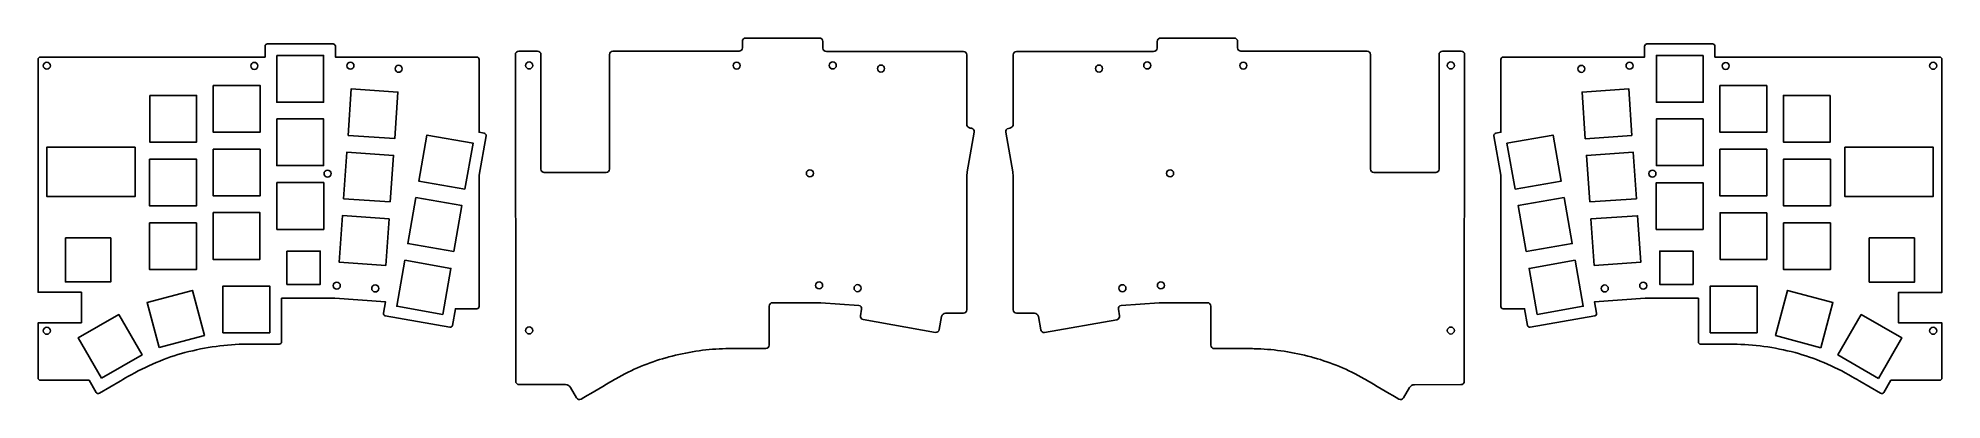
# Model space of a CAD drawing. Header units: millimetres. Extents: x 5 to 575, y 6 to 115.
import ezdxf

# ---------------------------------------------------------------- set-up
doc = ezdxf.new("R2010")
doc.units = ezdxf.units.MM
doc.layers.get('0').update_dxf_attribs({"linetype": 'CONTINUOUS'})

msp = doc.modelspace()

# ---------------------------------------------------------------- linework, layer by layer
at = {"color": 7}
for points in [[(215.701023, 113.931565), (215.700583, 113.931327)], [(215.700583, 113.931327), (215.700583, 111.984057)], [(238.726453, 114.930932), (216.701023, 114.931537)], [(239.802663, 111.883932), (239.751463, 113.931218)], [(339.765337, 111.875249), (339.816537, 113.922535)], [(340.841547, 114.922249), (362.866977, 114.922854)], [(363.866977, 113.922882), (363.867417, 113.922644)], [(363.867417, 113.922644), (363.867417, 111.975374)], [(5.015865, 108.518392), (5.016532, 38.723622), (17.999127, 38.724622), (17.999386, 29.578122), (5.017788, 29.567622), (5.015888, 13.0859)], [(72.922377, 112.465793), (72.922377, 109.216862), (5.714335, 109.216862)], [(93.244949, 113.164263), (73.620847, 113.164263)], [(136.246524, 109.216862), (93.943419, 109.216862), (93.943419, 112.465793)], [(138.451274, 86.432022), (136.944984, 86.696592), (136.944984, 108.518392)], [(147.795403, 109.979457), (147.900493, 12.059759)], [(154.453123, 110.979847), (148.794333, 110.979515)], [(155.453123, 75.648976), (155.453123, 109.979906)], [(175.938453, 109.981056), (175.938453, 75.648976)], [(214.700583, 110.983981), (176.938453, 110.981131)], [(281.827673, 110.880342), (240.827673, 110.884152)], [(282.827673, 89.120489), (282.827673, 109.880249)], [(296.740327, 89.111806), (296.740327, 109.871566)], [(297.740327, 110.871659), (338.740327, 110.875469)], [(364.867417, 110.975298), (402.629547, 110.972448)], [(403.629547, 109.972373), (403.629547, 75.640293)], [(424.114877, 75.640293), (424.114877, 109.971223)], [(425.114877, 110.971164), (430.773667, 110.970832)], [(431.772597, 109.970774), (431.667507, 12.051076)], [(441.116726, 86.423339), (442.623016, 86.687909), (442.623016, 108.509709)], [(443.321476, 109.208179), (485.624581, 109.208179), (485.624581, 112.45711)], [(486.323051, 113.15558), (505.947153, 113.15558)], [(506.645623, 112.45711), (506.645623, 109.208179), (573.853665, 109.208179)], [(574.552135, 108.509709), (574.551468, 38.714939), (561.568873, 38.715939), (561.568614, 29.569439), (574.550212, 29.558939), (574.552112, 13.077217)], [(136.945004, 34.498522), (136.945004, 73.852562), (139.019234, 85.620672)], [(283.000923, 74.876844), (285.082153, 86.70787)], [(284.270583, 87.866263), (283.812503, 87.946973)], [(296.567077, 74.868161), (294.485847, 86.699187)], [(295.297417, 87.85758), (295.755497, 87.93829)], [(442.622996, 34.489839), (442.622996, 73.843879), (440.548766, 85.611989)], [(174.938453, 74.648976), (156.453113, 74.648976)], [(404.629547, 74.640293), (423.114887, 74.640293)], [(282.827673, 33.474137), (282.827673, 72.891967)], [(296.740327, 33.465454), (296.740327, 72.883284)], [(77.857527, 23.883902), (77.857527, 36.939622), (93.837609, 36.939622), (108.928724, 35.881342), (108.325494, 32.452502)], [(223.743073, 22.854809), (223.740073, 34.604809)], [(224.739783, 35.604809), (237.171423, 35.604809)], [(239.168973, 35.534909), (250.552773, 34.737213)], [(340.399027, 35.526226), (329.015227, 34.72853)], [(354.828217, 35.596126), (342.396577, 35.596126)], [(355.824927, 22.846126), (355.827927, 34.596126)], [(501.710473, 23.875219), (501.710473, 36.930939), (485.730391, 36.930939), (470.639276, 35.872659), (471.242506, 32.443819)], [(108.893444, 31.641152), (128.161244, 28.244062)], [(128.972604, 28.812012), (129.850974, 33.800052), (136.246534, 33.800052)], [(251.380423, 33.681851), (251.036643, 31.687931)], [(251.851573, 30.528979), (273.463933, 26.721663)], [(274.622273, 27.533004), (275.318233, 31.483268)], [(276.491743, 32.468919), (281.827673, 32.473319)], [(303.076257, 32.460236), (297.740327, 32.464636)], [(304.945727, 27.524321), (304.249767, 31.474585)], [(327.716427, 30.520296), (306.104067, 26.71298)], [(328.187577, 33.673168), (328.531357, 31.679248)], [(450.595396, 28.803329), (449.717026, 33.791369), (443.321466, 33.791369)], [(470.674556, 31.632469), (451.406756, 28.235379)], [(67.348787, 23.185442), (77.159057, 23.185442)], [(512.219213, 23.176759), (502.408943, 23.176759)], [(5.714358, 12.38743), (20.286917, 12.38743), (22.399957, 8.72224)], [(23.359467, 8.46826), (29.575117, 12.08053)], [(556.208533, 8.459577), (549.992883, 12.071847)], [(573.853642, 12.378747), (559.281083, 12.378747), (557.168043, 8.713557)], [(148.901573, 11.059379), (162.805863, 11.054379)], [(164.308823, 10.189689), (166.105643, 7.101909)], [(415.259177, 10.181006), (413.462357, 7.093226)], [(430.666427, 11.050696), (416.762137, 11.045696)]]:
    msp.add_lwpolyline(points, dxfattribs=at)
for points in [[(76.425297, 109.700142), (90.426389, 109.700142), (90.426389, 95.699052), (76.425297, 95.699052)], [(503.142703, 109.691459), (489.141611, 109.691459), (489.141611, 95.690369), (503.142703, 95.690369)], [(7.633579, 107.671085)], [(69.698524, 107.632285)], [(98.459044, 107.675085)], [(112.872624, 106.751205)], [(151.927343, 107.759209)], [(213.992283, 107.720409)], [(242.752803, 107.763209)], [(257.166393, 106.839329)], [(322.401607, 106.830646)], [(336.815197, 107.754526)], [(365.575717, 107.711726)], [(427.640657, 107.750526)], [(466.695376, 106.742522)], [(481.108956, 107.666402)], [(509.869476, 107.623602)], [(571.934421, 107.662402)], [(38.411764, 97.738012), (52.409324, 97.738012), (52.409324, 83.736922), (38.411764, 83.736922)], [(57.404424, 100.701212), (71.405507, 100.701212), (71.405507, 86.703652), (57.404424, 86.703652)], [(97.732059, 85.747662), (98.709209, 99.713482), (112.675024, 98.736332), (111.697874, 84.770512)], [(481.835941, 85.738979), (480.858791, 99.704799), (466.892976, 98.727649), (467.870126, 84.761829)], [(522.163576, 100.692529), (508.162493, 100.692529), (508.162493, 86.694969), (522.163576, 86.694969)], [(541.156236, 97.729329), (527.158676, 97.729329), (527.158676, 83.728239), (541.156236, 83.728239)], [(76.425297, 90.686322), (90.426389, 90.686322), (90.426389, 76.685232), (76.425297, 76.685232)], [(132.694214, 69.640592), (118.908314, 72.071112), (121.338834, 85.857022), (135.124744, 83.426492)], [(138.451294, 86.432022)], [(441.116706, 86.423339)], [(446.873786, 69.631909), (460.659686, 72.062429), (458.229166, 85.848339), (444.443256, 83.417809)], [(503.142703, 90.677639), (489.141611, 90.677639), (489.141611, 76.676549), (503.142703, 76.676549)], [(34.044584, 82.230632), (34.044584, 67.414672), (7.658044, 67.414672), (7.658044, 82.230632)], [(57.404424, 81.616832), (71.405507, 81.616832), (71.405507, 67.615742), (57.404424, 67.615742)], [(110.371494, 65.806082), (96.405689, 66.783222), (97.382829, 80.749042), (111.348644, 79.771892)], [(469.196506, 65.797399), (483.162311, 66.774539), (482.185171, 80.740359), (468.219356, 79.763209)], [(522.163576, 81.608149), (508.162493, 81.608149), (508.162493, 67.607059), (522.163576, 67.607059)], [(545.523416, 82.221949), (545.523416, 67.405989), (571.909956, 67.405989), (571.909956, 82.221949)], [(38.383564, 78.639532), (52.381124, 78.639532), (52.381124, 64.638442), (38.383544, 64.638442)], [(91.608309, 75.347439)], [(235.902063, 75.435559)], [(343.665937, 75.426876)], [(487.959691, 75.338756)], [(541.184436, 78.630849), (527.186876, 78.630849), (527.186876, 64.629759), (541.184456, 64.629759)], [(90.451079, 57.590272), (76.449987, 57.590272), (76.449987, 71.587832), (90.451079, 71.587832)], [(489.116921, 57.581589), (503.118013, 57.581589), (503.118013, 71.579149), (489.116921, 71.579149)], [(129.392374, 50.916032), (115.606464, 53.346552), (118.036994, 67.132462), (131.822894, 64.701932)], [(450.175626, 50.907349), (463.961536, 53.337869), (461.531006, 67.123779), (447.745106, 64.693249)], [(38.383564, 59.541042), (52.381124, 59.541042), (52.381124, 45.539942), (38.383544, 45.539942)], [(57.376204, 62.592422), (71.377287, 62.592422), (71.377287, 48.591332), (57.376204, 48.591332)], [(109.066274, 46.753442), (95.100469, 47.730582), (96.077619, 61.696412), (110.043424, 60.719262)], [(470.501726, 46.744759), (484.467531, 47.721899), (483.490381, 61.687729), (469.524576, 60.710579)], [(522.191796, 62.583739), (508.190713, 62.583739), (508.190713, 48.582649), (522.191796, 48.582649)], [(541.184436, 59.532359), (527.186876, 59.532359), (527.186876, 45.531259), (541.184456, 45.531259)], [(13.171704, 55.015115), (26.770644, 55.015115), (26.770644, 41.814782), (13.171704, 41.814782)], [(566.396296, 55.006432), (552.797356, 55.006432), (552.797356, 41.806099), (566.396296, 41.806099)], [(79.442828, 51.083736), (89.442828, 51.083736), (89.442828, 41.083736), (79.442828, 41.083736)], [(126.101114, 32.103272), (112.315204, 34.533792), (114.745734, 48.319712), (128.531634, 45.889172)], [(453.466886, 32.094589), (467.252796, 34.525109), (464.822266, 48.311029), (451.036366, 45.880489)], [(500.125172, 51.075053), (490.125172, 51.075053), (490.125172, 41.075053), (500.125172, 41.075053)], [(74.326367, 26.593142), (60.328814, 26.593142), (60.328814, 40.590702), (74.326367, 40.590702)], [(94.369889, 41.766535)], [(105.866864, 40.928865)], [(238.663643, 41.854659)], [(250.160623, 41.016989)], [(329.407377, 41.008306)], [(340.904357, 41.845976)], [(473.701136, 40.920182)], [(485.198111, 41.757852)], [(505.241633, 26.584459), (519.239186, 26.584459), (519.239186, 40.582019), (505.241633, 40.582019)], [(41.265604, 22.141292), (37.642744, 35.662632), (51.164074, 39.285482), (54.786934, 25.764152)], [(538.302396, 22.132609), (541.925256, 35.653949), (528.403926, 39.276799), (524.781066, 25.755469)], [(24.001474, 12.94835), (17.002694, 25.072742), (29.127094, 32.071522), (36.125874, 19.947122)], [(555.566526, 12.939667), (562.565306, 25.064059), (550.440906, 32.062839), (543.442126, 19.938439)], [(7.633579, 28.247465)], [(151.927343, 28.335589)], [(427.640657, 28.326906)], [(571.934421, 28.238782)]]:
    msp.add_lwpolyline(points, close=True, dxfattribs=at)
for points in [[(215.993918, 114.638662), (215.806381, 114.45113), (215.701023, 114.196779), (215.701023, 113.931565)], [(216.701023, 114.931537), (216.435809, 114.931545), (216.181455, 114.826194), (215.993918, 114.638662)], [(239.751463, 113.931218), (239.73755, 114.487333), (239.282742, 114.930917), (238.726453, 114.930932)], [(339.816537, 113.922535), (339.83045, 114.47865), (340.285258, 114.922234), (340.841547, 114.922249)], [(362.866977, 114.922854), (363.132191, 114.922862), (363.386545, 114.817511), (363.574082, 114.629979)], [(363.574082, 114.629979), (363.761619, 114.442447), (363.866977, 114.188096), (363.866977, 113.922882)], [(5.714335, 109.216862), (5.326295, 109.216862), (5.015865, 108.902902), (5.015865, 108.518392)], [(73.620847, 113.164263), (73.232807, 113.164263), (72.922377, 112.850303), (72.922377, 112.465793)], [(93.943419, 112.465793), (93.943419, 112.853833), (93.629459, 113.164263), (93.244949, 113.164263)], [(136.944984, 108.518392), (136.944984, 108.906432), (136.631024, 109.216862), (136.246524, 109.216862)], [(148.0876, 110.68652), (147.900235, 110.498943), (147.795118, 110.24458), (147.795403, 109.979457)], [(148.794333, 110.979515), (148.529209, 110.9795), (148.274965, 110.874096), (148.0876, 110.68652)], [(155.160226, 110.686992), (154.972688, 110.874519), (154.718334, 110.979863), (154.453123, 110.979847)], [(155.453123, 109.979906), (155.453123, 110.245117), (155.347764, 110.499465), (155.160226, 110.686992)], [(176.938453, 110.981131), (176.386156, 110.98109), (175.938453, 110.533353), (175.938453, 109.981056)], [(215.700583, 111.984057), (215.700583, 111.43176), (215.25288, 110.984023), (214.700583, 110.983981)], [(240.827673, 110.884152), (240.271373, 110.884204), (239.816576, 111.327807), (239.802663, 111.883932)], [(282.827673, 109.880249), (282.827673, 110.432549), (282.379973, 110.880291), (281.827673, 110.880342)], [(296.740327, 109.871566), (296.740327, 110.423865), (297.188027, 110.871607), (297.740327, 110.871659)], [(338.740327, 110.875469), (339.296627, 110.875521), (339.751424, 111.319124), (339.765337, 111.875249)], [(363.867417, 111.975374), (363.867417, 111.423077), (364.31512, 110.97534), (364.867417, 110.975298)], [(402.629547, 110.972448), (403.181844, 110.972407), (403.629547, 110.52467), (403.629547, 109.972373)], [(424.114877, 109.971223), (424.114877, 110.236434), (424.220236, 110.490782), (424.407774, 110.678309)], [(424.407774, 110.678309), (424.595312, 110.865836), (424.849666, 110.97118), (425.114877, 110.971164)], [(430.773667, 110.970832), (431.038791, 110.970817), (431.293035, 110.865413), (431.4804, 110.677837)], [(431.4804, 110.677837), (431.667765, 110.49026), (431.772882, 110.235897), (431.772597, 109.970774)], [(442.623016, 108.509709), (442.623016, 108.897749), (442.936976, 109.208179), (443.321476, 109.208179)], [(485.624581, 112.45711), (485.624581, 112.84515), (485.938541, 113.15558), (486.323051, 113.15558)], [(505.947153, 113.15558), (506.335193, 113.15558), (506.645623, 112.84162), (506.645623, 112.45711)], [(573.853665, 109.208179), (574.241705, 109.208179), (574.552135, 108.894219), (574.552135, 108.509709)], [(7.633579, 107.671085), (7.051519, 107.671085), (6.582481, 107.202045), (6.582481, 106.619985)], [(6.582481, 106.619985), (6.582481, 106.037935), (7.051519, 105.568885), (7.633579, 105.568885)], [(8.684677, 106.619985), (8.684677, 107.202045), (8.212109, 107.671085), (7.633579, 107.671085)], [(7.633579, 105.568885), (8.215639, 105.568885), (8.684677, 106.037935), (8.684677, 106.619985)], [(69.698524, 107.632285), (69.116474, 107.632285), (68.646914, 107.163235), (68.646914, 106.581185)], [(68.646914, 106.581185), (68.646914, 105.999125), (69.116474, 105.530085), (69.698524, 105.530085)], [(70.749624, 106.581185), (70.749624, 107.163235), (70.277054, 107.632285), (69.698524, 107.632285)], [(69.698524, 105.530085), (70.280584, 105.530085), (70.749624, 105.999125), (70.749624, 106.581185)], [(98.459044, 107.675085), (97.876984, 107.675085), (97.407944, 107.206045), (97.407944, 106.623985)], [(97.407944, 106.623985), (97.407944, 106.041925), (97.876984, 105.572885), (98.459044, 105.572885)], [(99.510144, 106.623985), (99.510144, 107.206045), (99.037574, 107.675085), (98.459044, 107.675085)], [(98.459044, 105.572885), (99.041104, 105.572885), (99.510144, 106.041925), (99.510144, 106.623985)], [(112.872624, 106.751205), (112.290574, 106.751205), (111.821524, 106.282155), (111.821524, 105.700105)], [(111.821524, 105.700105), (111.821524, 105.118045), (112.294094, 104.649005), (112.872624, 104.649005)], [(113.923734, 105.700105), (113.923734, 106.282155), (113.454684, 106.751205), (112.872624, 106.751205)], [(112.872624, 104.649005), (113.454674, 104.649005), (113.923734, 105.118045), (113.923734, 105.700105)], [(151.927343, 107.759209), (151.345283, 107.759209), (150.876243, 107.290169), (150.876243, 106.708109)], [(150.876243, 106.708109), (150.876243, 106.126059), (151.345283, 105.657009), (151.927343, 105.657009)], [(152.978433, 106.708109), (152.978433, 107.290169), (152.505873, 107.759209), (151.927343, 107.759209)], [(151.927343, 105.657009), (152.509403, 105.657009), (152.978433, 106.126059), (152.978433, 106.708109)], [(213.992283, 107.720409), (213.410233, 107.720409), (212.940673, 107.251359), (212.940673, 106.669309)], [(212.940673, 106.669309), (212.940673, 106.087249), (213.410233, 105.618209), (213.992283, 105.618209)], [(215.043383, 106.669309), (215.043383, 107.251359), (214.570813, 107.720409), (213.992283, 107.720409)], [(213.992283, 105.618209), (214.574343, 105.618209), (215.043383, 106.087249), (215.043383, 106.669309)], [(242.752803, 107.763209), (242.170743, 107.763209), (241.701703, 107.294169), (241.701703, 106.712109)], [(241.701703, 106.712109), (241.701703, 106.130049), (242.170743, 105.661009), (242.752803, 105.661009)], [(243.803903, 106.712109), (243.803903, 107.294169), (243.331333, 107.763209), (242.752803, 107.763209)], [(242.752803, 105.661009), (243.334863, 105.661009), (243.803903, 106.130049), (243.803903, 106.712109)], [(257.166393, 106.839329), (256.584333, 106.839329), (256.115293, 106.370279), (256.115293, 105.788229)], [(256.115293, 105.788229), (256.115293, 105.206169), (256.587863, 104.737129), (257.166393, 104.737129)], [(258.217493, 105.788229), (258.217493, 106.370279), (257.748443, 106.839329), (257.166393, 106.839329)], [(257.166393, 104.737129), (257.748443, 104.737129), (258.217493, 105.206169), (258.217493, 105.788229)], [(321.350507, 105.779546), (321.350507, 106.361596), (321.819557, 106.830646), (322.401607, 106.830646)], [(322.401607, 104.728446), (321.819557, 104.728446), (321.350507, 105.197486), (321.350507, 105.779546)], [(322.401607, 106.830646), (322.983667, 106.830646), (323.452707, 106.361596), (323.452707, 105.779546)], [(323.452707, 105.779546), (323.452707, 105.197486), (322.980137, 104.728446), (322.401607, 104.728446)], [(335.764097, 106.703426), (335.764097, 107.285486), (336.236667, 107.754526), (336.815197, 107.754526)], [(336.815197, 105.652326), (336.233137, 105.652326), (335.764097, 106.121366), (335.764097, 106.703426)], [(336.815197, 107.754526), (337.397257, 107.754526), (337.866297, 107.285486), (337.866297, 106.703426)], [(337.866297, 106.703426), (337.866297, 106.121366), (337.397257, 105.652326), (336.815197, 105.652326)], [(364.524617, 106.660626), (364.524617, 107.242676), (364.997187, 107.711726), (365.575717, 107.711726)], [(365.575717, 105.609526), (364.993657, 105.609526), (364.524617, 106.078566), (364.524617, 106.660626)], [(365.575717, 107.711726), (366.157767, 107.711726), (366.627327, 107.242676), (366.627327, 106.660626)], [(366.627327, 106.660626), (366.627327, 106.078566), (366.157767, 105.609526), (365.575717, 105.609526)], [(426.589567, 106.699426), (426.589567, 107.281486), (427.062127, 107.750526), (427.640657, 107.750526)], [(427.640657, 105.648326), (427.058597, 105.648326), (426.589567, 106.117376), (426.589567, 106.699426)], [(427.640657, 107.750526), (428.222717, 107.750526), (428.691757, 107.281486), (428.691757, 106.699426)], [(428.691757, 106.699426), (428.691757, 106.117376), (428.222717, 105.648326), (427.640657, 105.648326)], [(465.644266, 105.691422), (465.644266, 106.273472), (466.113316, 106.742522), (466.695376, 106.742522)], [(466.695376, 104.640322), (466.113326, 104.640322), (465.644266, 105.109362), (465.644266, 105.691422)], [(466.695376, 106.742522), (467.277426, 106.742522), (467.746476, 106.273472), (467.746476, 105.691422)], [(467.746476, 105.691422), (467.746476, 105.109362), (467.273906, 104.640322), (466.695376, 104.640322)], [(480.057856, 106.615302), (480.057856, 107.197362), (480.530426, 107.666402), (481.108956, 107.666402)], [(481.108956, 105.564202), (480.526896, 105.564202), (480.057856, 106.033242), (480.057856, 106.615302)], [(481.108956, 107.666402), (481.691016, 107.666402), (482.160056, 107.197362), (482.160056, 106.615302)], [(482.160056, 106.615302), (482.160056, 106.033242), (481.691016, 105.564202), (481.108956, 105.564202)], [(508.818376, 106.572502), (508.818376, 107.154552), (509.290946, 107.623602), (509.869476, 107.623602)], [(509.869476, 105.521402), (509.287416, 105.521402), (508.818376, 105.990442), (508.818376, 106.572502)], [(509.869476, 107.623602), (510.451526, 107.623602), (510.921086, 107.154552), (510.921086, 106.572502)], [(510.921086, 106.572502), (510.921086, 105.990442), (510.451526, 105.521402), (509.869476, 105.521402)], [(570.883323, 106.611302), (570.883323, 107.193362), (571.355891, 107.662402), (571.934421, 107.662402)], [(571.934421, 105.560202), (571.352361, 105.560202), (570.883323, 106.029252), (570.883323, 106.611302)], [(571.934421, 107.662402), (572.516481, 107.662402), (572.985519, 107.193362), (572.985519, 106.611302)], [(572.985519, 106.611302), (572.985519, 106.029252), (572.516481, 105.560202), (571.934421, 105.560202)], [(139.019234, 85.620672), (139.086234, 86.001652), (138.832274, 86.364992), (138.451294, 86.432022)], [(283.812503, 87.946973), (283.242944, 88.047323), (282.827673, 88.542157), (282.827673, 89.120489)], [(285.082153, 86.70787), (285.177845, 87.251842), (284.814529, 87.770421), (284.270583, 87.866263)], [(294.485847, 86.699187), (294.390155, 87.243159), (294.753471, 87.761738), (295.297417, 87.85758)], [(295.755497, 87.93829), (296.325056, 88.03864), (296.740327, 88.533474), (296.740327, 89.111806)], [(440.548766, 85.611989), (440.481766, 85.992969), (440.735726, 86.356309), (441.116706, 86.423339)], [(91.608309, 75.347439), (91.026249, 75.347439), (90.557209, 74.878389), (90.557209, 74.296339)], [(90.557209, 74.296339), (90.557209, 73.714279), (91.029779, 73.245239), (91.608309, 73.245239)], [(92.659399, 74.296339), (92.659399, 74.878389), (92.190359, 75.347439), (91.608309, 75.347439)], [(91.608309, 73.245239), (92.190359, 73.245239), (92.659399, 73.714279), (92.659399, 74.296339)], [(156.453113, 74.648976), (155.900832, 74.648981), (155.453123, 75.096695), (155.453123, 75.648976)], [(175.64556, 74.941869), (175.458023, 74.754333), (175.203669, 74.648976), (174.938453, 74.648976)], [(175.938453, 75.648976), (175.938453, 75.383759), (175.833096, 75.129405), (175.64556, 74.941869)], [(235.902063, 75.435559), (235.320003, 75.435559), (234.850963, 74.966509), (234.850963, 74.384459)], [(234.850963, 74.384459), (234.850963, 73.802399), (235.323533, 73.333359), (235.902063, 73.333359)], [(236.953153, 74.384459), (236.953153, 74.966509), (236.484113, 75.435559), (235.902063, 75.435559)], [(235.902063, 73.333359), (236.484113, 73.333359), (236.953153, 73.802399), (236.953153, 74.384459)], [(282.827673, 72.891967), (282.827672, 73.557368), (282.885641, 74.221505), (283.000923, 74.876844)], [(296.740327, 72.883284), (296.740328, 73.548685), (296.682359, 74.212822), (296.567077, 74.868161)], [(342.614847, 74.375776), (342.614847, 74.957826), (343.083887, 75.426876), (343.665937, 75.426876)], [(343.665937, 73.324676), (343.083887, 73.324676), (342.614847, 73.793716), (342.614847, 74.375776)], [(343.665937, 75.426876), (344.247997, 75.426876), (344.717037, 74.957826), (344.717037, 74.375776)], [(344.717037, 74.375776), (344.717037, 73.793716), (344.244467, 73.324676), (343.665937, 73.324676)], [(403.629547, 75.640293), (403.629547, 75.375076), (403.734904, 75.120722), (403.92244, 74.933186)], [(403.92244, 74.933186), (404.109977, 74.745649), (404.364331, 74.640293), (404.629547, 74.640293)], [(423.114887, 74.640293), (423.667168, 74.640298), (424.114877, 75.088012), (424.114877, 75.640293)], [(486.908601, 74.287656), (486.908601, 74.869706), (487.377641, 75.338756), (487.959691, 75.338756)], [(487.959691, 73.236556), (487.377641, 73.236556), (486.908601, 73.705596), (486.908601, 74.287656)], [(487.959691, 75.338756), (488.541751, 75.338756), (489.010791, 74.869706), (489.010791, 74.287656)], [(489.010791, 74.287656), (489.010791, 73.705596), (488.538221, 73.236556), (487.959691, 73.236556)], [(94.369889, 41.766535), (93.787829, 41.766535), (93.318799, 41.297495), (93.318799, 40.715435)], [(93.318799, 40.715435), (93.318799, 40.133385), (93.791359, 39.663825), (94.369889, 39.663825)], [(95.420989, 40.715435), (95.420989, 41.297495), (94.951939, 41.766535), (94.369889, 41.766535)], [(94.369889, 39.663825), (94.951939, 39.663825), (95.420989, 40.133385), (95.420989, 40.715435)], [(105.866864, 40.928865), (105.284804, 40.928865), (104.815754, 40.459825), (104.815754, 39.877765)], [(104.815754, 39.877765), (104.815754, 39.295715), (105.288334, 38.826145), (105.866864, 38.826145)], [(106.917964, 39.877765), (106.917964, 40.459825), (106.448914, 40.928865), (105.866864, 40.928865)], [(105.866864, 38.826145), (106.448904, 38.826145), (106.917964, 39.295715), (106.917964, 39.877765)], [(238.663643, 41.854659), (238.081583, 41.854659), (237.612553, 41.385619), (237.612553, 40.803559)], [(237.612553, 40.803559), (237.612553, 40.221509), (238.085113, 39.751949), (238.663643, 39.751949)], [(239.714743, 40.803559), (239.714743, 41.385619), (239.245693, 41.854659), (238.663643, 41.854659)], [(238.663643, 39.751949), (239.245693, 39.751949), (239.714743, 40.221509), (239.714743, 40.803559)], [(250.160623, 41.016989), (249.578563, 41.016989), (249.109523, 40.547949), (249.109523, 39.965889)], [(249.109523, 39.965889), (249.109523, 39.383839), (249.582093, 38.914269), (250.160623, 38.914269)], [(251.211723, 39.965889), (251.211723, 40.547949), (250.742673, 41.016989), (250.160623, 41.016989)], [(250.160623, 38.914269), (250.742673, 38.914269), (251.211723, 39.383839), (251.211723, 39.965889)], [(328.356277, 39.957206), (328.356277, 40.539266), (328.825327, 41.008306), (329.407377, 41.008306)], [(329.407377, 38.905586), (328.825327, 38.905586), (328.356277, 39.375156), (328.356277, 39.957206)], [(329.407377, 41.008306), (329.989437, 41.008306), (330.458477, 40.539266), (330.458477, 39.957206)], [(330.458477, 39.957206), (330.458477, 39.375156), (329.985907, 38.905586), (329.407377, 38.905586)], [(339.853257, 40.794876), (339.853257, 41.376936), (340.322307, 41.845976), (340.904357, 41.845976)], [(340.904357, 39.743266), (340.322307, 39.743266), (339.853257, 40.212826), (339.853257, 40.794876)], [(340.904357, 41.845976), (341.486417, 41.845976), (341.955447, 41.376936), (341.955447, 40.794876)], [(341.955447, 40.794876), (341.955447, 40.212826), (341.482887, 39.743266), (340.904357, 39.743266)], [(472.650036, 39.869082), (472.650036, 40.451142), (473.119086, 40.920182), (473.701136, 40.920182)], [(473.701136, 38.817462), (473.119096, 38.817462), (472.650036, 39.287032), (472.650036, 39.869082)], [(473.701136, 40.920182), (474.283196, 40.920182), (474.752246, 40.451142), (474.752246, 39.869082)], [(474.752246, 39.869082), (474.752246, 39.287032), (474.279666, 38.817462), (473.701136, 38.817462)], [(484.147011, 40.706752), (484.147011, 41.288812), (484.616061, 41.757852), (485.198111, 41.757852)], [(485.198111, 39.655142), (484.616061, 39.655142), (484.147011, 40.124702), (484.147011, 40.706752)], [(485.198111, 41.757852), (485.780171, 41.757852), (486.249201, 41.288812), (486.249201, 40.706752)], [(486.249201, 40.706752), (486.249201, 40.124702), (485.776641, 39.655142), (485.198111, 39.655142)], [(136.246534, 33.800052), (136.634574, 33.800052), (136.945004, 34.114012), (136.945004, 34.498522)], [(223.740073, 34.604809), (223.739996, 34.869999), (223.845288, 35.124353), (224.032778, 35.311898)], [(224.032778, 35.311898), (224.220269, 35.499443), (224.474593, 35.604809), (224.739783, 35.604809)], [(237.171423, 35.604809), (237.837884, 35.604809), (238.504142, 35.581495), (239.168973, 35.534909)], [(250.552773, 34.737213), (250.807723, 34.719348), (251.043198, 34.594398), (251.200914, 34.39329)], [(251.200914, 34.39329), (251.35863, 34.192182), (251.423847, 33.93371), (251.380423, 33.681851)], [(328.367086, 34.384607), (328.20937, 34.183499), (328.144153, 33.925027), (328.187577, 33.673168)], [(329.015227, 34.72853), (328.760277, 34.710665), (328.524802, 34.585715), (328.367086, 34.384607)], [(342.396577, 35.596126), (341.730116, 35.596126), (341.063858, 35.572812), (340.399027, 35.526226)], [(355.535222, 35.303215), (355.347731, 35.49076), (355.093407, 35.596126), (354.828217, 35.596126)], [(355.827927, 34.596126), (355.828004, 34.861315), (355.722712, 35.11567), (355.535222, 35.303215)], [(443.321466, 33.791369), (442.933426, 33.791369), (442.622996, 34.105329), (442.622996, 34.489839)], [(108.325494, 32.452502), (108.258494, 32.071522), (108.512464, 31.708182), (108.893444, 31.641152)], [(128.161244, 28.244062), (128.542224, 28.177062), (128.905574, 28.431032), (128.972604, 28.812012)], [(251.036643, 31.687931), (250.942707, 31.143097), (251.307084, 30.624897), (251.851573, 30.528979)], [(275.318233, 31.483268), (275.418597, 32.052939), (275.913299, 32.468447), (276.491743, 32.468919)], [(281.827673, 32.473319), (282.38009, 32.47377), (282.827673, 32.92172), (282.827673, 33.474137)], [(297.740327, 32.464636), (297.18791, 32.465087), (296.740327, 32.913036), (296.740327, 33.465454)], [(304.249767, 31.474585), (304.149403, 32.044256), (303.654701, 32.459764), (303.076257, 32.460236)], [(328.531357, 31.679248), (328.625293, 31.134414), (328.260916, 30.616214), (327.716427, 30.520296)], [(451.406756, 28.235379), (451.025776, 28.168379), (450.662426, 28.422349), (450.595396, 28.803329)], [(471.242506, 32.443819), (471.309506, 32.062839), (471.055536, 31.699499), (470.674556, 31.632469)], [(7.633579, 28.247465), (7.051519, 28.247465), (6.582481, 27.778425), (6.582481, 27.196365)], [(6.582481, 27.196365), (6.582481, 26.614315), (7.055049, 26.145265), (7.633579, 26.145265)], [(8.684677, 27.196365), (8.684677, 27.778425), (8.215639, 28.247465), (7.633579, 28.247465)], [(7.633579, 26.145265), (8.215639, 26.145265), (8.684677, 26.614315), (8.684677, 27.196365)], [(48.962867, 20.652612), (55.122077, 22.303532), (61.468257, 23.164272), (67.348787, 23.185442)], [(77.159057, 23.185442), (77.547097, 23.185442), (77.857527, 23.499392), (77.857527, 23.883902)], [(151.927343, 28.335589), (151.345283, 28.335589), (150.876243, 27.866549), (150.876243, 27.284489)], [(150.876243, 27.284489), (150.876243, 26.702439), (151.348813, 26.233389), (151.927343, 26.233389)], [(152.978433, 27.284489), (152.978433, 27.866549), (152.509403, 28.335589), (151.927343, 28.335589)], [(151.927343, 26.233389), (152.509403, 26.233389), (152.978433, 26.702439), (152.978433, 27.284489)], [(222.743393, 21.856822), (223.295663, 21.855822), (223.743233, 22.302524), (223.743073, 22.854809)], [(273.463933, 26.721663), (274.007844, 26.625847), (274.526447, 26.989094), (274.622273, 27.533004)], [(306.104067, 26.71298), (305.560156, 26.617164), (305.041553, 26.980411), (304.945727, 27.524321)], [(356.824607, 21.848139), (356.272337, 21.847139), (355.824767, 22.293841), (355.824927, 22.846126)], [(426.589567, 27.275806), (426.589567, 27.857866), (427.058597, 28.326906), (427.640657, 28.326906)], [(427.640657, 26.224706), (427.058597, 26.224706), (426.589567, 26.693756), (426.589567, 27.275806)], [(427.640657, 28.326906), (428.222717, 28.326906), (428.691757, 27.857866), (428.691757, 27.275806)], [(428.691757, 27.275806), (428.691757, 26.693756), (428.219187, 26.224706), (427.640657, 26.224706)], [(502.408943, 23.176759), (502.020903, 23.176759), (501.710473, 23.490709), (501.710473, 23.875219)], [(530.605133, 20.643929), (524.445923, 22.294849), (518.099743, 23.155589), (512.219213, 23.176759)], [(570.883323, 27.187682), (570.883323, 27.769742), (571.352361, 28.238782), (571.934421, 28.238782)], [(571.934421, 26.136582), (571.352361, 26.136582), (570.883323, 26.605632), (570.883323, 27.187682)], [(571.934421, 28.238782), (572.516481, 28.238782), (572.985519, 27.769742), (572.985519, 27.187682)], [(572.985519, 27.187682), (572.985519, 26.605632), (572.512951, 26.136582), (571.934421, 26.136582)], [(31.825737, 13.44924), (37.364087, 16.64877), (43.311637, 19.139272), (48.962867, 20.652612)], [(177.818763, 12.825019), (182.635843, 15.619549), (187.836703, 17.704239), (192.769613, 19.104489)], [(192.769613, 19.104489), (193.300893, 19.255299), (194.165893, 19.486979), (194.701233, 19.622689)], [(194.701233, 19.622689), (200.083053, 20.987054), (205.589363, 21.736432), (210.739543, 21.839042)], [(210.739543, 21.839042), (211.291713, 21.850042), (212.187163, 21.853402), (212.739443, 21.855422)], [(212.739443, 21.855422), (215.953103, 21.867162), (220.696833, 21.860622), (222.743393, 21.856822)], [(366.828557, 21.846739), (363.614897, 21.858479), (358.871167, 21.851939), (356.824607, 21.848139)], [(368.828457, 21.830359), (368.276287, 21.841359), (367.380837, 21.844719), (366.828557, 21.846739)], [(384.866767, 19.614006), (379.484947, 20.978371), (373.978637, 21.727749), (368.828457, 21.830359)], [(386.798387, 19.095806), (386.267107, 19.246616), (385.402107, 19.478296), (384.866767, 19.614006)], [(401.749237, 12.816336), (396.932157, 15.610866), (391.731297, 17.695556), (386.798387, 19.095806)], [(547.742263, 13.440557), (542.203913, 16.640087), (536.256363, 19.130589), (530.605133, 20.643929)], [(5.015888, 13.0859), (5.015843, 12.69786), (5.329848, 12.38743), (5.714358, 12.38743)], [(29.575117, 12.08053), (29.575117, 12.08053), (31.074357, 13.01535), (31.825737, 13.44924)], [(147.900493, 12.059759), (147.901084, 11.507236), (148.34905, 11.059583), (148.901573, 11.059379)], [(167.473013, 6.740379), (169.297833, 7.802539), (173.582063, 10.300269), (176.100573, 11.801599)], [(176.100573, 11.801599), (176.574923, 12.084369), (177.341053, 12.547889), (177.818763, 12.825019)], [(403.467427, 11.792916), (402.993077, 12.075686), (402.226947, 12.539206), (401.749237, 12.816336)], [(412.094987, 6.731696), (410.270167, 7.793856), (405.985937, 10.291586), (403.467427, 11.792916)], [(431.667507, 12.051076), (431.666916, 11.498553), (431.21895, 11.0509), (430.666427, 11.050696)], [(549.992883, 12.071847), (549.992883, 12.071847), (548.493643, 13.006667), (547.742263, 13.440557)], [(574.552112, 13.077217), (574.552157, 12.689177), (574.238152, 12.378747), (573.853642, 12.378747)], [(22.399957, 8.72224), (22.593977, 8.38712), (23.024347, 8.27071), (23.359467, 8.46826)], [(162.805863, 11.054379), (163.425029, 11.054146), (163.99741, 10.724842), (164.308823, 10.189689)], [(166.105643, 7.101909), (166.383423, 6.624559), (166.995693, 6.462559), (167.473013, 6.740379)], [(413.462357, 7.093226), (413.184577, 6.615876), (412.572307, 6.453876), (412.094987, 6.731696)], [(416.762137, 11.045696), (416.142971, 11.045463), (415.57059, 10.716159), (415.259177, 10.181006)], [(557.168043, 8.713557), (556.974023, 8.378437), (556.543653, 8.262027), (556.208533, 8.459577)]]:
    msp.add_open_spline(points, degree=3, dxfattribs=at)

doc.saveas('drawing.dxf')
